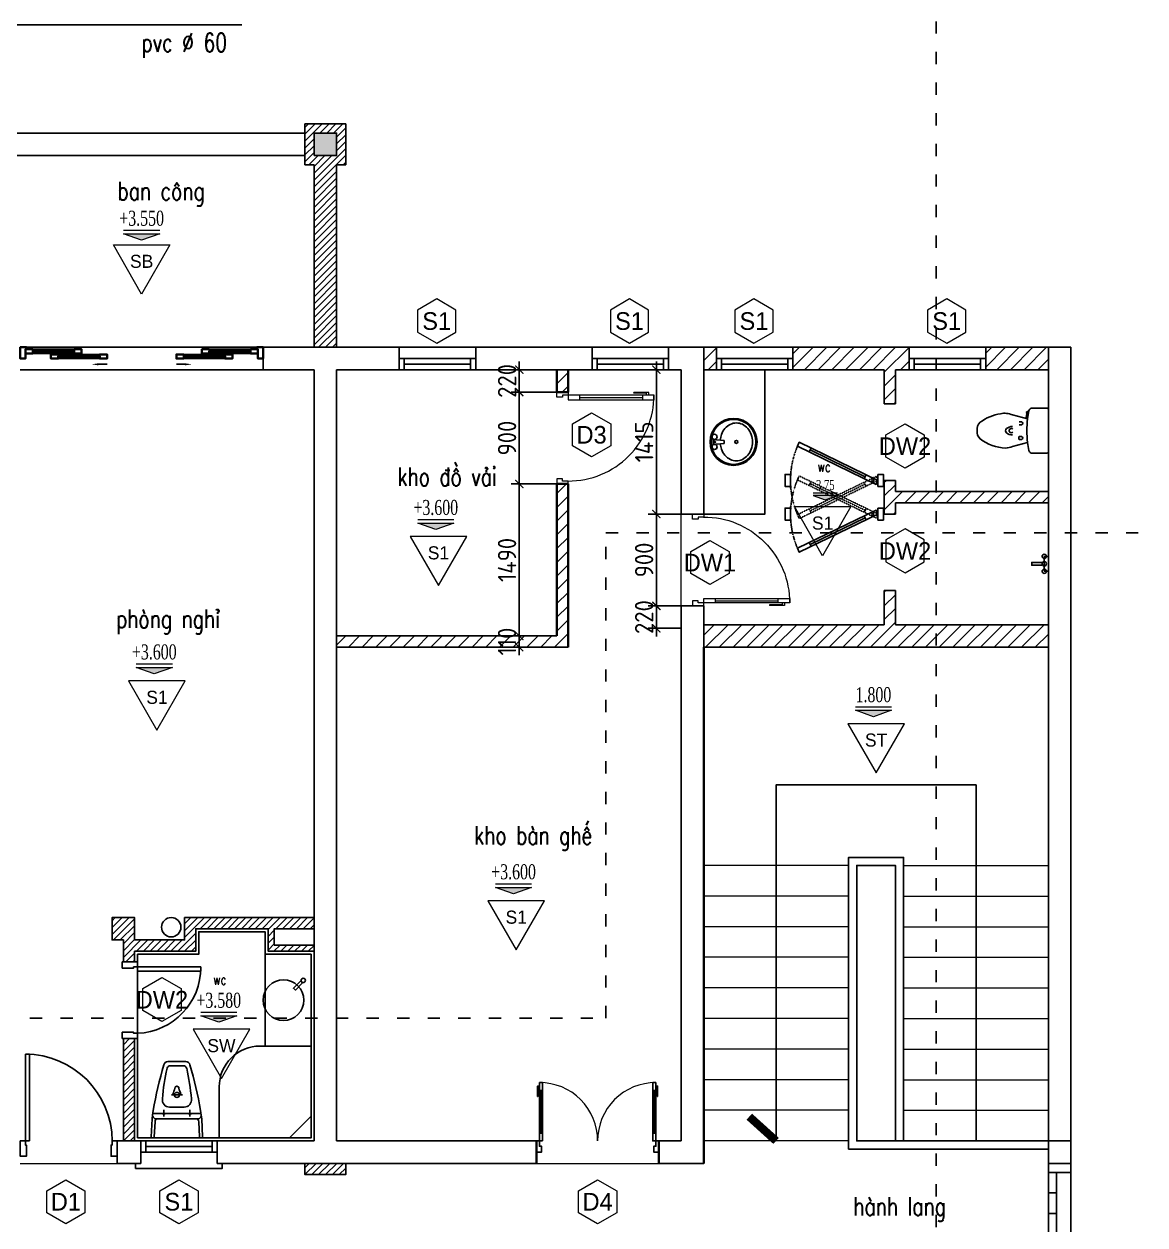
# Model space of a CAD drawing. Header units: inches. Extents: x 7154 to 95401, y -113037 to 84761.
# Drawn here: x 55904 to 66894, y -16677 to -4904 of the extents above; entities that cross this region are included whole.
import ezdxf
from ezdxf.enums import TextEntityAlignment as Align

# ---------------------------------------------------------------- set-up
doc = ezdxf.new("R2010")
doc.units = ezdxf.units.IN
doc.header["$MEASUREMENT"] = 0
doc.linetypes.add('ACAD_ISO03W100', pattern=[30, 12, -18])
doc.linetypes.add('HIDDEN', pattern=[0.375, 0.25, -0.125])
doc.layers.get('DEFPOINTS').update_dxf_attribs({"color": 2})
for name, color, linetype in [('1', 1, 'Continuous'), ('33-Thiet bi', 33, 'Continuous'), ('CUA', 3, 'Continuous'), ('Dim', 144, 'Continuous'), ('HATCH', 8, 'Continuous'), ('MURC', 7, 'Continuous'), ('NOITHAT', 8, 'Continuous'), ('TEXT', 2, 'Continuous'), ('THAY', 9, 'Continuous'), ('tuong', 4, 'Continuous')]:
    doc.layers.add(name, color=color, linetype=linetype)
for name, color, linetype, lineweight in [('252 DIM', 251, 'Continuous', 5), ('HACTH', 252, 'Continuous', 5), ('N-CUA', 254, 'Continuous', 18), ('NETMANH', 43, 'Continuous', 15), ('NETTHAY', 144, 'Continuous', 15), ('NEW', 2, 'Continuous', 35), ('ZONES', 7, 'Continuous', 18)]:
    doc.layers.add(name, color=color, linetype=linetype, lineweight=lineweight)
doc.styles.add('AVANTH', font='VnAvantH.TTF')
doc.styles.add('ISOCP', font='isocp.shx')
doc.styles.add('VNS', font='vntimeh.shx', dxfattribs={"width": 0.7})
doc.styles.add('VNSIMLI', font='vnsimli.shx', dxfattribs={"width": 0.75})
doc.dimstyles.new('1-100', dxfattribs={"dimtxt": 180, "dimasz": 80, "dimexe": 80, "dimexo": 0, "dimgap": 30, "dimtad": 1, "dimdec": 0, "dimzin": 0, "dimdsep": 46, "dimtxsty": 'ISOCP', "dimblk1": 'ARCHTICK', "dimblk2": 'ARCHTICK', "dimsah": 1, "dimcen": 0.09, "dimdle": 80, "dimclrd": 8, "dimclre": 8, "dimclrt": 6, "dimadec": 0, "dimazin": 0, "dimtfac": 1, "dimtdec": 0, "dimtix": 1, "dimtmove": 2, "dimatfit": 3, "dimldrblk": 'ARCHTICK', "dimfxl": 80, "dimtolj": 1, "dimtzin": 0, "dimarcsym": 0})
doc.dimstyles.new('100x2nn', dxfattribs={"dimscale": 2, "dimtxt": 180, "dimasz": 80, "dimexe": 80, "dimexo": 0, "dimgap": 30, "dimtad": 1, "dimdec": 0, "dimzin": 0, "dimdsep": 46, "dimtxsty": 'ISOCP', "dimblk1": 'ARCHTICK', "dimblk2": 'ARCHTICK', "dimsah": 1, "dimcen": 0.09, "dimdle": 80, "dimclrd": 8, "dimclre": 8, "dimclrt": 7, "dimadec": 0, "dimazin": 0, "dimtfac": 1, "dimtdec": 0, "dimtmove": 2, "dimatfit": 3, "dimldrblk": 'ARCHTICK', "dimfxl": 80, "dimtolj": 1, "dimtzin": 0, "dimarcsym": 0})

# ---------------------------------------------------------------- blocks, each defined once
blk = doc.blocks.new('15410stpd02')
for p, q in [((-191, -209), (-189, -197)), ((-131, -217), (-191, -209)), ((-189, -197), (-166, -200)), ((-185, -197), (-184, -194)), ((-171, -199), (-170, -196)), ((-168, -212), (-166, -200)), ((-156, -352), (-119, -204)), ((-129, -203), (-131, -217)), ((-130, -205), (-131, -217)), ((152, -352), (115, -204)), ((55, -290), (85, -290))]:
    blk.add_line(p, q)
blk.add_lwpolyline([(115, -204, 0.023182), (194, -191, 0.332452), (220, -158), (220, -14), (216, -3), (206, 1), (-209, 1, 0.414214), (-224, -14), (-224, -158, 0.332452), (-197, -191, 0.023182), (-119, -204), (-156, -352, 0.164454), (-168, -469, 0.125963), (-84, -669, 0.225274), (-2, -699, 0.221948), (79, -669, 0.155371), (168, -420, 0.098638), (152, -352)], format="xyb", close=True)
for points in [[(-119, -204, 0.049618), (115, -204, -0.049618)], [(-88, -287), (-88, -261, -0.683549), (-59, -261), (-59, -287)], [(-43, -353, 0.174873), (-22, -411, 0.411833), (19, -411, 0.174873), (40, -353, -182.051983)], [(85, -287), (85, -261, 0.683549), (55, -261), (55, -287)]]:
    blk.add_lwpolyline(points, format="xyb")
at = {"extrusion": (0, 0, -1)}
for centre, major_axis, start_param, end_param in [((-177, -197), (11.8, -11.8), 0.331373, 1.527713), ((-2, -363), (-14.9, -14.9), 3.156371, 7.839204)]:
    blk.add_ellipse(centre, major_axis=major_axis, ratio=1, start_param=start_param, end_param=end_param, dxfattribs=at)
blk = doc.blocks.new('cuawc')
at = {"layer": 'CUA', "linetype": 'ByBlock'}
for p, q in [((167, 34), (671, 279)), ((662, 297), (679, 261)), ((158, 52), (175, 16))]:
    blk.add_line(p, q, dxfattribs=at)
at = {"layer": 'CUA', "linetype": 'Continuous'}
blk.add_line((50, 55), (50, -55), dxfattribs=at)
at = {"layer": 'CUA', "linetype": 'HIDDEN', "ltscale": 0.2}
for p, q in [((67, 36), (50, 0)), ((50, 0), (770, -349)), ((787, -313), (67, 36)), ((158, -52), (175, -16)), ((167, -34), (671, -279)), ((662, -297), (679, -261)), ((770, -349), (787, -313))]:
    blk.add_line(p, q, dxfattribs=at)
at = {"layer": 'CUA', "linetype": 'ByBlock'}
blk.add_lwpolyline([(50, 0), (770, 349), (787, 313), (67, -36)], close=True, dxfattribs=at)
at = {"layer": 'CUA', "linetype": 'Continuous'}
blk.add_lwpolyline([(50, 55), (0, 55), (0, -55), (50, -55)], dxfattribs=at)
blk.add_lwpolyline([(850, -70), (850, 55), (900, 55), (900, -55), (850, -55)], close=True, dxfattribs=at)
at = {"layer": 'CUA', "linetype": 'HIDDEN', "ltscale": 0.2, "extrusion": (0, 0, -1)}
blk.add_ellipse((50, 0), major_axis=(139, 788), ratio=1, start_param=0.944511, end_param=1.847198, dxfattribs=at)
at = {"layer": 'tuong', "linetype": 'Continuous'}
for p, q in [((0, 55), (0, -55)), ((900, 55), (900, -55))]:
    blk.add_line(p, q, dxfattribs=at)
blk.add_circle((96, 0), 8.75, dxfattribs=at)
blk = doc.blocks.new('A$C493B10EF')
at = {"layer": 'NOITHAT'}
for p, q in [((42, 155), (71, 105)), ((66, 169), (68, 167)), ((74, 165), (144, 197)), ((94, 121), (96, 119)), ((158, 172), (96, 128)), ((144, 197), (158, 172))]:
    blk.add_line(p, q, dxfattribs=at)
blk.add_lwpolyline([(109, 180, -0.064435), (91, 234, -0.091719), (91, 302, -0.103599), (116, 363, -0.113912), (161, 405, -0.113912), (219, 423, -0.103599), (285, 414, -0.091719), (344, 379, -0.084785), (391, 323, -0.084785), (416, 254, -0.091719), (416, 186, -0.103599), (391, 124, -0.113912), (347, 83, -0.113912), (289, 65, -0.103599), (223, 74, -0.091719), (164, 108, -0.064435), (126, 150, -0.084785)], format="xyb", dxfattribs=at)
for centre, radius in [((230, 230), 230), ((230, 230), 220), ((254, 244), 15), ((44, 180), 25), ((69, 137), 8), ((94, 94), 25)]:
    blk.add_circle(centre, radius, dxfattribs=at)
for centre, start, end in [((72, 169), 210, 294.6091), ((98, 124), 125.3909, 210)]:
    blk.add_arc(centre, 5, start, end, dxfattribs=at)
blk = doc.blocks.new('D-W')
blk.add_lwpolyline([(0, 0), (-260, -150), (-260, -450), (0, -600), (260, -450), (260, -150)], close=True)
at = {"layer": 'ZONES', "style": 'AVANTH'}
blk.add_attdef('DS', text='', height=240, dxfattribs=at).set_placement((0, -300), align=Align.MIDDLE)
blk = doc.blocks.new('CAODO')
blk.add_hatch(color=256).paths.add_polyline_path([(0, 0), (-225, 80), (225, 80)])
blk.add_line((-225, 124), (225, 124))
blk.add_lwpolyline([(0, 0), (-225, 80), (225, 80), (0, 0)])
at = {"layer": 'ZONES', "style": 'VNS', "width": 0.7}
blk.add_attdef('CAODO', text='', height=187, dxfattribs=at).set_placement((0, 274), align=Align.MIDDLE)
blk = doc.blocks.new('MAT')
blk.add_lwpolyline([(-11, 95), (508, 995), (-531, 995)], close=True)
at = {"layer": 'ZONES', "style": 'AVANTH'}
blk.add_attdef('DS', text='', height=240, dxfattribs=at).set_placement((-11, 695), align=Align.MIDDLE)
blk = doc.blocks.new('c900')
blk.add_line((51, 224), (51, 839))
for points in [[(29, 839), (74, 839), (74, 953), (29, 953), (29, 839)], [(29, 903), (4, 903), (4, 755)], [(29, 878), (9, 878), (9, 755), (4, 755)], [(29, 854), (29, 209)], [(74, 224), (74, 869)], [(74, 224), (29, 224), (29, 110), (74, 110), (74, 224)]]:
    blk.add_lwpolyline(points)
for points in [[(0, 0), (0, 110), (29, 110), (29, 57), (50, 57), (50, 0)], [(900, 0), (900, 110), (871, 110), (871, 57), (850, 57), (850, 0)]]:
    blk.add_lwpolyline(points, close=True)
at = {"layer": 'NETMANH'}
blk.add_arc((33, 114), 838, 359.6929, 90.3071, dxfattribs=at)
blk = doc.blocks.new('XIBET')
at = {"layer": '33-Thiet bi'}
for p, q in [((-66, 706), (0, 706)), ((66, 706), (0, 706)), ((3, 506), (-3, 506)), ((3, 506), (-3, 506)), ((52, 421), (-55, 421)), ((236, 238), (-236, 238)), ((-128, 274), (-128, 211)), ((-72, 302), (0, 302)), ((72, 302), (0, 302)), ((128, 274), (128, 211)), ((-222, 11), (-214, 158)), ((-208, 187), (0, 187)), ((208, 187), (0, 187)), ((222, 11), (214, 158)), ((212, 0), (-212, 0))]:
    blk.add_line(p, q, dxfattribs=at)
blk.add_lwpolyline([(-222, 11, 0.43012), (-212, 0), (-242, 0, -0.43012), (-252, 11), (-243, 187), (-238, 222), (-232, 268, -0.027792), (-128, 717, -0.333759), (-89, 747), (0, 747), (89, 747, -0.333759), (128, 717, -0.027792), (232, 268), (238, 222), (243, 187), (252, 11, -0.43012), (242, 0), (212, 0, 0.43012), (222, 11)], format="xyb", dxfattribs=at)
for centre, radius in [((0, 421), 25.3), ((-128, 236), 7.59), ((128, 236), 7.59)]:
    blk.add_circle(centre, radius, dxfattribs=at)
for centre, radius, start, end in [((1855, 230), 2003, 166.9438, 175.6188), ((-66, 676), 30.4, 90, 166.9438), ((66, 676), 30.4, 13.0562, 90), ((-1855, 230), 2003, 4.3812, 13.0562), ((-504, 615), 501, 337.9004, 345.3221), ((0, 486), 20.2, 8.1656, 171.8344), ((504, 615), 501, 194.6779, 202.0996), ((-72, 372), 70.8, 171.1193, 270), ((-34, 419), 10.1, 27.2049, 128.6822), ((34, 419), 10.1, 51.3178, 152.7951), ((72, 372), 70.8, 270, 8.8807), ((-208, 218), 30.4, 172.3704, 270), ((-184, 157), 30.4, 90, 176.9059), ((184, 157), 30.4, 3.0941, 90), ((208, 218), 30.4, 270, 7.6296)]:
    blk.add_arc(centre, radius, start, end, dxfattribs=at)
blk = doc.blocks.new('A$C2BDB501E')
at = {"layer": 'NOITHAT'}
for points in [[(450, 900), (0, 900), (0, 0), (450, 0)], [(101, 262), (172, 333), (153, 352), (82, 281)]]:
    blk.add_lwpolyline(points, close=True, dxfattribs=at)
for centre, radius in [((270, 450), 200), ((76, 256), 21.5)]:
    blk.add_circle(centre, radius, dxfattribs=at)
blk = doc.blocks.new('_ArchTick')
at = {"color": 0, "linetype": 'ByBlock', "const_width": 0.15}
blk.add_lwpolyline([(-0.5, -0.5), (0.5, 0.5)], dxfattribs=at)
blk = doc.blocks.new('*D111')
at = {"layer": 'DEFPOINTS', "color": 0}
for p in [(60760, -10903), (61010, -10903), (61010, -11013)]:
    blk.add_point(p, dxfattribs=at)
at = {"layer": 'Dim', "color": 8, "lineweight": -2}
for p, q in [((60760, -10903), (60760, -10823)), ((61010, -10903), (60680, -10903)), ((60760, -11013), (60760, -10903)), ((61010, -11013), (60680, -11013)), ((60760, -11013), (60760, -11093))]:
    blk.add_line(p, q, dxfattribs=at)
at = {"layer": 'Dim', "color": 8, "lineweight": -2, "xscale": 80, "yscale": 80, "zscale": 80}
for p, rotation in [((60760, -10903), 270), ((60760, -11013), 90)]:
    blk.add_blockref('_ArchTick', p, dxfattribs=dict(at, rotation=rotation))
at = {"layer": 'Dim', "color": 6, "insert": (60640, -10958), "char_height": 180, "attachment_point": 5, "rotation": 90, "style": 'ISOCP'}
blk.add_mtext('\\A1;110', dxfattribs=at)
blk = doc.blocks.new('*D112')
at = {"layer": 'DEFPOINTS', "color": 0}
for p in [(60760, -9413), (61128, -9413), (61010, -10903)]:
    blk.add_point(p, dxfattribs=at)
at = {"layer": 'Dim', "color": 8, "lineweight": -2}
for p, q in [((61128, -9413), (60680, -9413)), ((60760, -10983), (60760, -9333)), ((61010, -10903), (60680, -10903))]:
    blk.add_line(p, q, dxfattribs=at)
at = {"layer": 'Dim', "color": 8, "lineweight": -2, "xscale": 80, "yscale": 80, "zscale": 80}
for p, rotation in [((60760, -9413), 90), ((60760, -10903), 270)]:
    blk.add_blockref('_ArchTick', p, dxfattribs=dict(at, rotation=rotation))
at = {"layer": 'Dim', "color": 6, "insert": (60640, -10158), "char_height": 180, "attachment_point": 5, "rotation": 90, "style": 'ISOCP'}
blk.add_mtext('\\A1;1490', dxfattribs=at)
blk = doc.blocks.new('*D113')
at = {"layer": 'DEFPOINTS', "color": 0}
for p in [(60760, -8513), (61128, -8513), (61128, -9413)]:
    blk.add_point(p, dxfattribs=at)
at = {"layer": 'Dim', "color": 8, "lineweight": -2}
for p, q in [((60760, -9493), (60760, -8433)), ((61128, -8513), (60680, -8513)), ((61128, -9413), (60680, -9413))]:
    blk.add_line(p, q, dxfattribs=at)
at = {"layer": 'Dim', "color": 8, "lineweight": -2, "xscale": 80, "yscale": 80, "zscale": 80}
for p, rotation in [((60760, -8513), 90), ((60760, -9413), 270)]:
    blk.add_blockref('_ArchTick', p, dxfattribs=dict(at, rotation=rotation))
at = {"layer": 'Dim', "color": 6, "insert": (60640, -8963), "char_height": 180, "attachment_point": 5, "rotation": 90, "style": 'ISOCP'}
blk.add_mtext('\\A1;900', dxfattribs=at)
blk = doc.blocks.new('*D114')
at = {"layer": 'DEFPOINTS', "color": 0}
for p in [(60760, -8293), (61128, -8293), (61128, -8513)]:
    blk.add_point(p, dxfattribs=at)
at = {"layer": 'Dim', "color": 8, "lineweight": -2}
for p, q in [((60760, -8293), (60760, -8213)), ((61128, -8293), (60680, -8293)), ((60760, -8513), (60760, -8293)), ((61128, -8513), (60680, -8513)), ((60760, -8513), (60760, -8593))]:
    blk.add_line(p, q, dxfattribs=at)
at = {"layer": 'Dim', "color": 8, "lineweight": -2, "xscale": 80, "yscale": 80, "zscale": 80}
for p, rotation in [((60760, -8293), 270), ((60760, -8513), 90)]:
    blk.add_blockref('_ArchTick', p, dxfattribs=dict(at, rotation=rotation))
at = {"layer": 'Dim', "color": 6, "insert": (60640, -8403), "char_height": 180, "attachment_point": 5, "rotation": 90, "style": 'ISOCP'}
blk.add_mtext('\\A1;220', dxfattribs=at)
blk = doc.blocks.new('*D115')
at = {"layer": 'DEFPOINTS', "color": 0}
for p in [(62348, -10608), (62104, -10828), (62348, -10828)]:
    blk.add_point(p, dxfattribs=at)
at = {"layer": 'Dim', "color": 8, "lineweight": -2}
for p, q in [((62104, -10608), (62104, -10528)), ((62348, -10608), (62024, -10608)), ((62104, -10608), (62104, -10828)), ((62348, -10828), (62024, -10828)), ((62104, -10828), (62104, -10908))]:
    blk.add_line(p, q, dxfattribs=at)
at = {"layer": 'Dim', "color": 8, "lineweight": -2, "xscale": 80, "yscale": 80, "zscale": 80}
for p, rotation in [((62104, -10608), 270), ((62104, -10828), 90)]:
    blk.add_blockref('_ArchTick', p, dxfattribs=dict(at, rotation=rotation))
at = {"layer": 'Dim', "color": 6, "insert": (61984, -10718), "char_height": 180, "attachment_point": 5, "rotation": 90, "style": 'ISOCP'}
blk.add_mtext('\\A1;220', dxfattribs=at)
blk = doc.blocks.new('*D116')
at = {"layer": 'DEFPOINTS', "color": 0}
for p in [(62104, -9708), (62348, -9708), (62348, -10608)]:
    blk.add_point(p, dxfattribs=at)
at = {"layer": 'Dim', "color": 8, "lineweight": -2}
for p, q in [((62104, -10688), (62104, -9628)), ((62348, -9708), (62024, -9708)), ((62348, -10608), (62024, -10608))]:
    blk.add_line(p, q, dxfattribs=at)
at = {"layer": 'Dim', "color": 8, "lineweight": -2, "xscale": 80, "yscale": 80, "zscale": 80}
for p, rotation in [((62104, -9708), 90), ((62104, -10608), 270)]:
    blk.add_blockref('_ArchTick', p, dxfattribs=dict(at, rotation=rotation))
at = {"layer": 'Dim', "color": 6, "insert": (61984, -10158), "char_height": 180, "attachment_point": 5, "rotation": 90, "style": 'ISOCP'}
blk.add_mtext('\\A1;900', dxfattribs=at)
blk = doc.blocks.new('*D117')
at = {"layer": 'DEFPOINTS', "color": 0}
for p in [(62104, -8293), (62348, -8293), (62348, -9708)]:
    blk.add_point(p, dxfattribs=at)
at = {"layer": 'Dim', "color": 8, "lineweight": -2}
for p, q in [((62104, -9788), (62104, -8213)), ((62348, -8293), (62024, -8293)), ((62348, -9708), (62024, -9708))]:
    blk.add_line(p, q, dxfattribs=at)
at = {"layer": 'Dim', "color": 8, "lineweight": -2, "xscale": 80, "yscale": 80, "zscale": 80}
for p, rotation in [((62104, -8293), 90), ((62104, -9708), 270)]:
    blk.add_blockref('_ArchTick', p, dxfattribs=dict(at, rotation=rotation))
at = {"layer": 'Dim', "color": 6, "insert": (61984, -9001), "char_height": 180, "attachment_point": 5, "rotation": 90, "style": 'ISOCP'}
blk.add_mtext('\\A1;1415', dxfattribs=at)

msp = doc.modelspace()

# ---------------------------------------------------------------- hatches: boundary and pattern name
at = {"layer": 'HACTH'}
h = msp.add_hatch(dxfattribs=at)
h.set_pattern_fill('ANSI31', color=256, scale=15, style=0)
h.set_pattern_definition([(45, (58658.09, -8073.284), (-33.676, 33.676), [])])
h.paths.add_polyline_path([(58968.1, -6283.3), (59058.1, -6283.3), (59058.1, -5883.3), (58658.1, -5883.3), (58658.1, -6283.3), (58748.1, -6283.3), (58748.1, -8073.3), (58968.1, -8073.3)])
h.paths.add_polyline_path([(58748.1, -6193.3), (58748.1, -5973.3), (58968.1, -5973.3), (58968.1, -6193.3)], flags=16)
h = msp.add_hatch(dxfattribs=at)
h.set_pattern_fill('ANSI31', color=256, scale=15, style=0)
h.set_pattern_definition([(45, (56768.09, -14098.284), (-33.676, 33.676), [])])
h.paths.add_polyline_path([(58748.1, -13663.3), (57478.1, -13663.3), (57478.1, -13883.3), (56988.1, -13883.3), (56988.1, -13663.3), (56768.1, -13663.3), (56768.1, -13883.3), (56878.1, -13883.3), (56878.1, -14098.3), (56988.1, -14098.3), (56988.1, -13993.3), (57588.1, -13993.3), (57588.1, -13773.3), (58298.1, -13773.3), (58298.1, -13993.3), (58748.1, -13993.3), (58748.1, -13933.3), (58358.1, -13933.3), (58358.1, -13773.3), (58748.1, -13773.3)])
h = msp.add_hatch(dxfattribs=at)
h.set_pattern_fill('ANSI31', color=256, scale=15, style=0)
h.set_pattern_definition([(45, (56878.09, -15853.284), (-33.676, 33.676), [])])
h.paths.add_polyline_path([(56988.1, -14848.3), (56878.1, -14848.3), (56878.1, -15853.3), (56988.1, -15853.3)])
h = msp.add_hatch(dxfattribs=at)
h.set_pattern_fill('ANSI31', color=256, scale=15, style=0)
h.set_pattern_definition([(45, (58658.09, -16183.284), (-33.676, 33.676), [])])
h.paths.add_polyline_path([(59058.1, -16073.3), (58658.1, -16073.3), (58658.1, -16183.3), (59058.1, -16183.3)])
at = {"layer": 'HATCH'}
msp.add_hatch(color=256, dxfattribs=at).paths.add_polyline_path([(58968.1, -5973.3), (58748.1, -5973.3), (58748.1, -6193.3), (58968.1, -6193.3)])
h = msp.add_hatch(dxfattribs=at)
h.set_pattern_fill('ANSI31', color=256, scale=30, style=0)
h.set_pattern_definition([(45, (58968.09, -11129.35), (-67.3519, 67.3519), [])])
h.paths.add_polyline_path([(61238.1, -9413.3), (61128.1, -9413.3), (61128.1, -10903.3), (58968.1, -10903.3), (58968.1, -11013.3), (61238.1, -11013.3)])
h.paths.add_polyline_path([(61238.1, -8293.3), (61128.1, -8293.3), (61128.1, -8513.3), (61238.1, -8513.3)])
h.paths.add_polyline_path([(62693.1, -8183.3), (62568.1, -8183.3), (62568.1, -8293.3), (62693.1, -8293.3)])
h.paths.add_polyline_path([(62693.1, -8073.3), (62568.1, -8073.3), (62568.1, -8183.3), (62693.1, -8183.3)])
h.paths.add_polyline_path([(65948.1, -10793.3), (64448.1, -10793.3), (64448.1, -10458.3), (64338.1, -10458.3), (64338.1, -10793.3), (62568.1, -10793.3), (62568.1, -11013.3), (65948.1, -11013.3)])
h.paths.add_polyline_path([(65948.1, -9488.3), (64448.1, -9488.3), (64448.1, -9378.3), (64338.1, -9378.3), (64338.1, -9708.3), (64448.1, -9708.3), (64448.1, -9598.3), (65948.1, -9598.3)])
h.paths.add_polyline_path([(64448.1, -8293.3), (64582.6, -8293.3), (64582.6, -8183.3), (63443.1, -8183.3), (63443.1, -8293.3), (64338.1, -8293.3), (64338.1, -8628.3), (64448.1, -8628.3)])
h.paths.add_polyline_path([(64582.6, -8073.3), (63443.1, -8073.3), (63443.1, -8183.3), (64582.6, -8183.3)])
h.paths.add_polyline_path([(65948.1, -8073.3), (65332.6, -8073.3), (65332.6, -8183.3), (65948.1, -8183.3)])
h.paths.add_polyline_path([(65948.1, -8183.3), (65332.6, -8183.3), (65332.6, -8293.3), (65948.1, -8293.3)])
h.paths.add_polyline_path([(60505, -11129.4), (60505, -10787.2), (60775, -10787.2), (60775, -11129.4)], flags=9)

# ---------------------------------------------------------------- linework, layer by layer
for p, q in [((60987.7, -15281.9), (60956.7, -15281.9)), ((60987.7, -15853.3), (60987.7, -15281.9)), ((62068.5, -15281.9), (62099.5, -15281.9)), ((60972.2, -15775.8), (60972.2, -15359.3)), ((62084, -15775.8), (62084, -15359.3))]:
    msp.add_line(p, q)
for points in [[(60956.7, -15281.9), (60956.7, -15906.1), (60978.1, -15906.1), (60978.1, -15963.3), (60928.1, -15963.3), (60928.1, -15853.3), (60987.7, -15853.3)], [(62068.5, -15281.9), (62068.5, -15853.3), (62128.1, -15853.3)], [(62099.5, -15281.9), (62099.5, -15906.1), (62078.1, -15906.1), (62078.1, -15963.3), (62128.1, -15963.3), (62128.1, -15853.3)], [(60956.7, -15315.7), (60939.9, -15315.7), (60939.9, -15416.2)], [(60956.7, -15332.4), (60943.3, -15332.4), (60943.3, -15416.2), (60939.9, -15416.2)], [(60956.7, -15359.3), (60987.7, -15359.3)], [(62099.5, -15359.3), (62068.5, -15359.3)], [(62099.5, -15315.7), (62116.3, -15315.7), (62116.3, -15416.2)], [(62099.5, -15332.4), (62112.9, -15332.4), (62112.9, -15416.2), (62116.3, -15416.2)], [(60987.7, -15775.8), (60956.7, -15775.8)], [(62068.5, -15775.8), (62099.5, -15775.8)]]:
    msp.add_lwpolyline(points)
at = {"layer": '1', "linetype": 'ACAD_ISO03W100', "ltscale": 10}
msp.add_line((64847.3, -22998.2), (64847.3, -3204.6), dxfattribs=at)
msp.add_lwpolyline([(32862.1, -14650.5), (61609, -14650.5), (61609, -9890.9), (69582.8, -9890.9)], dxfattribs=at)
at = {"layer": 'HACTH', "linetype": 'Continuous'}
msp.add_line((62348.1, -10608.3), (62348.1, -9708.3), dxfattribs=at)
at = {"layer": 'HACTH'}
for p, q in [((55868.1, -16073.3), (56818.1, -16073.3)), ((60928.1, -16073.3), (62128.1, -16073.3))]:
    msp.add_line(p, q, dxfattribs=at)
at = {"layer": 'HATCH', "linetype": 'Continuous'}
for p, q in [((55928.1, -8073.3), (58188.1, -8073.3)), ((55868.1, -8293.3), (58248.1, -8293.3))]:
    msp.add_line(p, q, dxfattribs=at)
at = {"layer": 'MURC'}
for p, q in [((56632.8, -8240.3), (56718.1, -8240.3)), ((57483.4, -8240.3), (57398.1, -8240.3))]:
    msp.add_line(p, q, dxfattribs=at)
for points in [[(56396.1, -8110.3), (55990.1, -8110.3), (55990.1, -8116.3), (56396.1, -8116.3)], [(57720.1, -8110.3), (58126.1, -8110.3), (58126.1, -8116.3), (57720.1, -8116.3)], [(56646.1, -8160.3), (56240.1, -8160.3), (56240.1, -8166.3), (56646.1, -8166.3)], [(57470.1, -8160.3), (57876.1, -8160.3), (57876.1, -8166.3), (57470.1, -8166.3)]]:
    msp.add_lwpolyline(points, close=True, dxfattribs=at)
at = {"layer": 'NETMANH'}
for centre, start, end in [((60959.7, -15850.2), 359.69292, 90.30708), ((62096.5, -15850.2), 89.69292, 180.30708)]:
    msp.add_arc(centre, 568.4, start, end, dxfattribs=at)
at = {"layer": 'NETTHAY', "ltscale": 400}
for p, q in [((63988.1, -13153.3), (62568.1, -13153.3)), ((64528.1, -13153.3), (65948.1, -13153.3)), ((63988.1, -13453.3), (62568.1, -13453.3)), ((64528.1, -13453.3), (65948.1, -13453.3)), ((63988.1, -13753.3), (62568.1, -13753.3)), ((64528.1, -13753.3), (65948.1, -13753.3)), ((63988.1, -14053.3), (62568.1, -14053.3)), ((64528.1, -14053.3), (65948.1, -14053.3)), ((63988.1, -14353.3), (62568.1, -14353.3)), ((64528.1, -14353.3), (65948.1, -14353.3)), ((63988.1, -14653.3), (62568.1, -14653.3)), ((64528.1, -14653.3), (65948.1, -14653.3)), ((63988.1, -14953.3), (62568.1, -14953.3)), ((64528.1, -14953.3), (65948.1, -14953.3)), ((63988.1, -15253.3), (62568.1, -15253.3)), ((64528.1, -15253.3), (65948.1, -15253.3)), ((63988.1, -15553.3), (62568.1, -15553.3)), ((64528.1, -15553.3), (65948.1, -15553.3)), ((63988.1, -15853.3), (62568.1, -15853.3))]:
    msp.add_line(p, q, dxfattribs=at)
at = {"layer": 'NEW'}
for p, q in [((61128.1, -8293.3), (61128.1, -8513.3)), ((61238.1, -8293.3), (61238.1, -8513.3)), ((61238.1, -8513.3), (61128.1, -8513.3)), ((61128.1, -9413.3), (61128.1, -10903.3)), ((61238.1, -9413.3), (61128.1, -9413.3)), ((61238.1, -9413.3), (61238.1, -11013.3)), ((62568.1, -11013.3), (62568.1, -16073.3)), ((60928.1, -16073.3), (60928.1, -15853.3)), ((62128.1, -16073.3), (62128.1, -15853.3))]:
    msp.add_line(p, q, dxfattribs=at)
for points in [[(55918.1, -8093.3), (55918.1, -8093.3), (55918.1, -8183.3), (55868.1, -8183.3), (55868.1, -8073.3), (55928.1, -8073.3), (55928.1, -8093.3)], [(55918.1, -8093.3), (55982.1, -8093.3), (55982.1, -8095.3), (55984.1, -8095.3), (55984.1, -8093.3), (55990.1, -8093.3), (55990.1, -8095.3), (55996.1, -8101.3), (55998.1, -8101.3), (55998.1, -8110.3), (55990.1, -8110.3), (55990.1, -8133.3), (55984.1, -8133.3), (55984.1, -8131.3), (55982.1, -8131.3), (55982.1, -8133.3), (55918.1, -8133.3)], [(58198.1, -8093.3), (58134.1, -8093.3), (58134.1, -8095.3), (58132.1, -8095.3), (58132.1, -8093.3), (58126.1, -8093.3), (58126.1, -8095.3), (58120.1, -8101.3), (58118.1, -8101.3), (58118.1, -8110.3), (58126.1, -8110.3), (58126.1, -8133.3), (58132.1, -8133.3), (58132.1, -8131.3), (58134.1, -8131.3), (58134.1, -8133.3), (58198.1, -8133.3)], [(58198.1, -8093.3), (58198.1, -8093.3), (58198.1, -8183.3), (58248.1, -8183.3), (58248.1, -8073.3), (58188.1, -8073.3), (58188.1, -8093.3)]]:
    msp.add_lwpolyline(points, dxfattribs=at)
for points in [[(56404.1, -8133.3), (56468.1, -8133.3), (56468.1, -8093.3), (56404.1, -8093.3), (56404.1, -8093.3), (56404.1, -8095.3), (56402.1, -8095.3), (56402.1, -8093.3), (56396.1, -8093.3), (56396.1, -8095.3), (56390.1, -8101.3), (56388.1, -8101.3), (56388.1, -8110.3), (56396.1, -8110.3), (56396.1, -8133.3), (56402.1, -8133.3), (56402.1, -8131.3), (56404.1, -8131.3)], [(57712.1, -8133.3), (57648.1, -8133.3), (57648.1, -8093.3), (57712.1, -8093.3), (57712.1, -8093.3), (57712.1, -8095.3), (57714.1, -8095.3), (57714.1, -8093.3), (57720.1, -8093.3), (57720.1, -8095.3), (57726.1, -8101.3), (57728.1, -8101.3), (57728.1, -8110.3), (57720.1, -8110.3), (57720.1, -8133.3), (57714.1, -8133.3), (57714.1, -8131.3), (57712.1, -8131.3)], [(56232.1, -8183.3), (56168.1, -8183.3), (56168.1, -8143.3), (56232.1, -8143.3), (56232.1, -8143.3), (56232.1, -8145.3), (56234.1, -8145.3), (56234.1, -8143.3), (56240.1, -8143.3), (56240.1, -8145.3), (56246.1, -8151.3), (56248.1, -8151.3), (56248.1, -8160.3), (56240.1, -8160.3), (56240.1, -8183.3), (56234.1, -8183.3), (56234.1, -8181.3), (56232.1, -8181.3)], [(56654.1, -8183.3), (56718.1, -8183.3), (56718.1, -8143.3), (56654.1, -8143.3), (56654.1, -8143.3), (56654.1, -8145.3), (56652.1, -8145.3), (56652.1, -8143.3), (56646.1, -8143.3), (56646.1, -8145.3), (56640.1, -8151.3), (56638.1, -8151.3), (56638.1, -8160.3), (56646.1, -8160.3), (56646.1, -8183.3), (56652.1, -8183.3), (56652.1, -8181.3), (56654.1, -8181.3)], [(57462.1, -8183.3), (57398.1, -8183.3), (57398.1, -8143.3), (57462.1, -8143.3), (57462.1, -8143.3), (57462.1, -8145.3), (57464.1, -8145.3), (57464.1, -8143.3), (57470.1, -8143.3), (57470.1, -8145.3), (57476.1, -8151.3), (57478.1, -8151.3), (57478.1, -8160.3), (57470.1, -8160.3), (57470.1, -8183.3), (57464.1, -8183.3), (57464.1, -8181.3), (57462.1, -8181.3)], [(57884.1, -8183.3), (57948.1, -8183.3), (57948.1, -8143.3), (57884.1, -8143.3), (57884.1, -8143.3), (57884.1, -8145.3), (57882.1, -8145.3), (57882.1, -8143.3), (57876.1, -8143.3), (57876.1, -8145.3), (57870.1, -8151.3), (57868.1, -8151.3), (57868.1, -8160.3), (57876.1, -8160.3), (57876.1, -8183.3), (57882.1, -8183.3), (57882.1, -8181.3), (57884.1, -8181.3)]]:
    msp.add_lwpolyline(points, close=True, dxfattribs=at)
at = {"layer": 'NOITHAT'}
for p, q in [((65907, -10122.8), (65948.1, -10122.8)), ((65907, -10122.8), (65907, -10268.7)), ((65907, -10268.7), (65948.1, -10268.7))]:
    msp.add_line(p, q, dxfattribs=at)
for points in [[(62568.1, -9708.3), (63168.1, -9708.3), (63168.1, -8293.3), (62568.1, -8293.3)], [(65885.5, -10182.6), (65784.5, -10182.6), (65784.5, -10209.4), (65885.5, -10209.4)], [(57018.1, -15823.3), (58718.1, -15823.3), (58718.1, -14023.3), (58268.1, -14023.3), (58268.1, -13803.3), (57618.1, -13803.3), (57618.1, -14023.3), (57018.1, -14023.3)], [(56818.1, -15853.3), (56818.1, -16003.3), (56758.1, -16003.3), (56758.1, -15893.3), (56768.1, -15893.3), (56768.1, -15853.3)]]:
    msp.add_lwpolyline(points, close=True, dxfattribs=at)
at = {"layer": 'NOITHAT', "linetype": 'Continuous', "ltscale": 3}
for points in [[(64528.1, -15853.3), (64528.1, -13073.3), (63988.1, -13073.3), (63988.1, -15933.3), (65948.1, -15933.3), (65948.1, -15933.3)], [(65948.1, -15853.3), (64068.1, -15853.3), (64068.1, -13153.3), (64448.1, -13153.3), (64448.1, -15853.3)]]:
    msp.add_lwpolyline(points, dxfattribs=at)
at = {"layer": 'NOITHAT'}
for points in [[(57018.1, -14098.3), (56868.1, -14098.3), (56868.1, -14158.3), (56978.1, -14158.3), (56978.1, -14148.3), (57638.1, -14148.3)], [(57018.1, -14188.3), (57638.1, -14188.3), (57638.1, -14148.3)], [(57018.1, -14848.3), (56868.1, -14848.3), (56868.1, -14788.3), (56978.1, -14788.3), (56978.1, -14798.3), (57018.1, -14798.3)], [(55958.1, -15853.3), (55868.1, -15853.3), (55868.1, -16003.3), (55928.1, -16003.3), (55928.1, -15893.3), (55918.1, -15893.3), (55918.1, -15003.3)], [(55958.1, -15853.3), (55958.1, -15003.3), (55918.1, -15003.3)], [(58718.1, -15611.2), (58506, -15823.3)]]:
    msp.add_lwpolyline(points, dxfattribs=at)
msp.add_lwpolyline([(57818.1, -15823.3), (57818.1, -15323.3, -0.4142136), (58218.1, -14923.3), (58718.1, -14923.3)], format="xyb", dxfattribs=at)
for centre, radius in [((65907, -10122.8), 21.5), ((65907, -10195.8), 21.5), ((65907, -10268.7), 21.5), ((57347.6, -13758.3), 94.8)]:
    msp.add_circle(centre, radius, dxfattribs=at)
for centre, radius, start, end in [((56991.9, -14152.6), 646.2, 272.32463, 0.38175), ((55918.1, -15853.3), 850, 0, 90)]:
    msp.add_arc(centre, radius, start, end, dxfattribs=at)
at = {"layer": 'THAY', "ltscale": 400}
for p, q in [((58658.1, -5973.3), (55458.1, -5973.3)), ((58658.1, -6193.3), (55458.1, -6193.3)), ((64068.1, -13153.3), (64068.1, -15853.3)), ((66168.1, -16163.3), (66168.1, -17763.3)), ((65948.1, -16363.3), (66028.1, -16363.3)), ((65948.1, -16563.3), (66028.1, -16563.3))]:
    msp.add_line(p, q, dxfattribs=at)
at = {"layer": 'THAY'}
for p, q in [((60332.6, -8183.3), (59582.6, -8183.3)), ((60282.6, -8238.3), (59632.6, -8238.3)), ((60282.6, -8183.3), (60282.6, -8293.3)), ((62223.1, -8183.3), (61473.1, -8183.3)), ((62173.1, -8238.3), (61523.1, -8238.3)), ((62173.1, -8183.3), (62173.1, -8293.3)), ((63443.1, -8183.3), (62693.1, -8183.3)), ((63393.1, -8238.3), (62743.1, -8238.3)), ((63393.1, -8183.3), (63393.1, -8293.3)), ((65332.6, -8183.3), (64582.6, -8183.3)), ((65282.6, -8238.3), (64632.6, -8238.3)), ((65282.6, -8183.3), (65282.6, -8293.3)), ((60332.6, -8293.3), (59582.6, -8293.3)), ((62223.1, -8293.3), (61473.1, -8293.3)), ((63443.1, -8293.3), (62693.1, -8293.3)), ((65332.6, -8293.3), (64582.6, -8293.3)), ((57798.1, -15853.3), (57048.1, -15853.3)), ((57748.1, -15853.3), (57748.1, -15963.3)), ((57798.1, -15963.3), (57048.1, -15963.3)), ((57748.1, -15908.3), (57098.1, -15908.3))]:
    msp.add_line(p, q, dxfattribs=at)
for points in [[(55990.1, -8093.3), (56396.1, -8093.3)], [(58126.1, -8093.3), (57720.1, -8093.3)], [(55990.1, -8133.3), (56396.1, -8133.3)], [(56240.1, -8143.3), (56646.1, -8143.3)], [(56240.1, -8183.3), (56646.1, -8183.3)], [(57876.1, -8143.3), (57470.1, -8143.3)], [(57876.1, -8183.3), (57470.1, -8183.3)], [(58126.1, -8133.3), (57720.1, -8133.3)], [(57848.1, -16073.3), (57848.1, -16123.3), (56998.1, -16123.3), (56998.1, -16073.3)]]:
    msp.add_lwpolyline(points, dxfattribs=at)
at = {"layer": 'THAY', "color": 8}
for points in [[(55990.1, -8095.3), (56396.1, -8095.3)], [(55998.1, -8101.3), (56388.1, -8101.3)], [(58126.1, -8095.3), (57720.1, -8095.3)], [(58118.1, -8101.3), (57728.1, -8101.3)], [(55990.1, -8131.3), (56396.1, -8131.3)], [(55998.1, -8125.3), (56388.1, -8125.3)], [(56240.1, -8145.3), (56646.1, -8145.3)], [(56240.1, -8181.3), (56646.1, -8181.3)], [(56248.1, -8151.3), (56638.1, -8151.3)], [(56248.1, -8175.3), (56638.1, -8175.3)], [(57876.1, -8145.3), (57470.1, -8145.3)], [(57876.1, -8181.3), (57470.1, -8181.3)], [(57868.1, -8151.3), (57478.1, -8151.3)], [(57868.1, -8175.3), (57478.1, -8175.3)], [(58126.1, -8131.3), (57720.1, -8131.3)], [(58118.1, -8125.3), (57728.1, -8125.3)]]:
    msp.add_lwpolyline(points, dxfattribs=at)
at = {"layer": 'THAY', "color": 7}
for points in [[(55990.1, -8131.3), (55990.1, -8116.3), (55990.1, -8116.3), (55998.1, -8116.3), (55998.1, -8125.3), (55996.1, -8125.3)], [(56396.1, -8131.3), (56396.1, -8116.3), (56396.1, -8116.3), (56388.1, -8116.3), (56388.1, -8125.3), (56390.1, -8125.3)], [(57720.1, -8131.3), (57720.1, -8116.3), (57720.1, -8116.3), (57728.1, -8116.3), (57728.1, -8125.3), (57726.1, -8125.3)], [(58126.1, -8131.3), (58126.1, -8116.3), (58126.1, -8116.3), (58118.1, -8116.3), (58118.1, -8125.3), (58120.1, -8125.3)], [(56240.1, -8181.3), (56240.1, -8166.3), (56240.1, -8166.3), (56248.1, -8166.3), (56248.1, -8175.3), (56246.1, -8175.3)], [(56646.1, -8181.3), (56646.1, -8166.3), (56646.1, -8166.3), (56638.1, -8166.3), (56638.1, -8175.3), (56640.1, -8175.3)], [(57470.1, -8181.3), (57470.1, -8166.3), (57470.1, -8166.3), (57478.1, -8166.3), (57478.1, -8175.3), (57476.1, -8175.3)], [(57876.1, -8181.3), (57876.1, -8166.3), (57876.1, -8166.3), (57868.1, -8166.3), (57868.1, -8175.3), (57870.1, -8175.3)]]:
    msp.add_lwpolyline(points, close=True, dxfattribs=at)
at = {"layer": 'THAY', "ltscale": 400}
for points in [[(59582.6, -8293.3), (59582.6, -8073.3), (60332.6, -8073.3), (60332.6, -8293.3)], [(61473.1, -8293.3), (61473.1, -8073.3), (62223.1, -8073.3), (62223.1, -8293.3)], [(62693.1, -8293.3), (62693.1, -8073.3), (63443.1, -8073.3), (63443.1, -8293.3)], [(65332.6, -8293.3), (65332.6, -8073.3), (64582.6, -8073.3), (64582.6, -8293.3)], [(63278.1, -15853.3), (63278.1, -12363.3), (65238.1, -12363.3), (65238.1, -15853.3)]]:
    msp.add_lwpolyline(points, dxfattribs=at)
at = {"layer": 'tuong', "ltscale": 400}
for p, q in [((58748.1, -8073.3), (58748.1, -6283.3)), ((58968.1, -8073.3), (58968.1, -6283.3)), ((59582.6, -8073.3), (58248.1, -8073.3)), ((58248.1, -8293.3), (58248.1, -8073.3)), ((59582.6, -8073.3), (59582.6, -8293.3)), ((60332.6, -8073.3), (61473.1, -8073.3)), ((61473.1, -8073.3), (61473.1, -8293.3)), ((62223.1, -8073.3), (62693.1, -8073.3)), ((62568.1, -9293.3), (62568.1, -8073.3)), ((62693.1, -8073.3), (62693.1, -8293.3)), ((63443.1, -8073.3), (64582.6, -8073.3)), ((64582.6, -8073.3), (64582.6, -8293.3)), ((65332.6, -8073.3), (66168.1, -8073.3)), ((65948.1, -17763.3), (65948.1, -8073.3)), ((66168.1, -16318.3), (66168.1, -8073.3)), ((58248.1, -8293.3), (58748.1, -8293.3)), ((58748.1, -15853.3), (58748.1, -8293.3)), ((58968.1, -8293.3), (59632.6, -8293.3)), ((58968.1, -15853.3), (58968.1, -8293.3)), ((61238.1, -8293.3), (61580.5, -8293.3)), ((62223.1, -8293.3), (62348.1, -8293.3)), ((62348.1, -8293.3), (62348.1, -9708.3)), ((62568.1, -8293.3), (62743.1, -8293.3)), ((64338.1, -8628.3), (64338.1, -8293.3)), ((64448.1, -8293.3), (64632.6, -8293.3)), ((64448.1, -8628.3), (64448.1, -8293.3)), ((62568.1, -9403.3), (62568.1, -9708.3)), ((64338.1, -9708.3), (64338.1, -9378.3)), ((64448.1, -9488.3), (64448.1, -9378.3)), ((64448.1, -9488.3), (65948.1, -9488.3)), ((64448.1, -9708.3), (64448.1, -9598.3)), ((64448.1, -9598.3), (65948.1, -9598.3)), ((62568.1, -9708.3), (62348.1, -9708.3)), ((64338.1, -10793.3), (64338.1, -10458.3)), ((64338.1, -10458.3), (64448.1, -10458.3)), ((64448.1, -10793.3), (64448.1, -10458.3)), ((62348.1, -10608.3), (62348.1, -15853.3)), ((62568.1, -10608.3), (62348.1, -10608.3)), ((62568.1, -10793.3), (64338.1, -10793.3)), ((64448.1, -10793.3), (65948.1, -10793.3)), ((58968.1, -10903.3), (61128.1, -10903.3)), ((58968.1, -11013.3), (61238.1, -11013.3)), ((62568.1, -11013.3), (65948.1, -11013.3)), ((56988.1, -14848.3), (56878.1, -14848.3)), ((56878.1, -14848.3), (56878.1, -15853.3)), ((56988.1, -15853.3), (56988.1, -14848.3)), ((56818.1, -15853.3), (56818.1, -16073.3)), ((57048.1, -15853.3), (56818.1, -15853.3)), ((56988.1, -15853.3), (57098.1, -15853.3)), ((57048.1, -16073.3), (57048.1, -15853.3)), ((57848.1, -15853.3), (57798.1, -15853.3)), ((57798.1, -15853.3), (57798.1, -16073.3)), ((58748.1, -15853.3), (57908.1, -15853.3)), ((60928.1, -15853.3), (58968.1, -15853.3)), ((62348.1, -15853.3), (62128.1, -15853.3)), ((56818.1, -16073.3), (57048.1, -16073.3)), ((57798.1, -16073.3), (60928.1, -16073.3)), ((62568.1, -16073.3), (62128.1, -16073.3)), ((65948.1, -16073.3), (66168.1, -16073.3)), ((66028.1, -16163.3), (66028.1, -17763.3))]:
    msp.add_line(p, q, dxfattribs=at)
at = {"layer": 'tuong'}
for p, q in [((60332.6, -8293.3), (60332.6, -8073.3)), ((63443.1, -8293.3), (63443.1, -8073.3)), ((65332.6, -8293.3), (65332.6, -8073.3)), ((64338.1, -8628.3), (64448.1, -8628.3)), ((64338.1, -9378.3), (64448.1, -9378.3)), ((64338.1, -9708.3), (64448.1, -9708.3)), ((62568.1, -11013.3), (62568.1, -10608.3)), ((65948.1, -16163.3), (66168.1, -16163.3))]:
    msp.add_line(p, q, dxfattribs=at)
for points in [[(58968.1, -6283.3), (59058.1, -6283.3), (59058.1, -5883.3), (58658.1, -5883.3), (58658.1, -6283.3), (58748.1, -6283.3)], [(62223.1, -8183.3), (62173.1, -8183.3), (62173.1, -8293.3), (62223.1, -8293.3), (62223.1, -8073.3)], [(59632.6, -8293.3), (59632.6, -8183.3), (59582.6, -8183.3)], [(60332.6, -8183.3), (60282.6, -8183.3), (60282.6, -8293.3), (61238.1, -8293.3)], [(61473.1, -8293.3), (61523.1, -8293.3), (61523.1, -8183.3), (61473.1, -8183.3)], [(62743.1, -8293.3), (62743.1, -8183.3), (62693.1, -8183.3)], [(63443.1, -8183.3), (63393.1, -8183.3), (63393.1, -8293.3), (64338.1, -8293.3)], [(64632.6, -8293.3), (64632.6, -8183.3), (64582.6, -8183.3)], [(65332.6, -8183.3), (65282.6, -8183.3), (65282.6, -8293.3), (65948.1, -8293.3)], [(57048.1, -15963.3), (57098.1, -15963.3), (57098.1, -15853.3)], [(57798.1, -15853.3), (57748.1, -15853.3), (57748.1, -15963.3), (57798.1, -15963.3)], [(59058.1, -16073.3), (59058.1, -16183.3), (58658.1, -16183.3), (58658.1, -16073.3)]]:
    msp.add_lwpolyline(points, dxfattribs=at)
msp.add_lwpolyline([(58748.1, -6193.3), (58968.1, -6193.3), (58968.1, -5973.3), (58748.1, -5973.3)], close=True, dxfattribs=at)
at = {"layer": 'tuong', "ltscale": 400}
for points in [[(58748.1, -13993.3), (58298.1, -13993.3), (58298.1, -13773.3), (57588.1, -13773.3), (57588.1, -13993.3), (56988.1, -13993.3), (56988.1, -14098.3), (56878.1, -14098.3), (56878.1, -13883.3), (56768.1, -13883.3), (56768.1, -13663.3), (56988.1, -13663.3), (56988.1, -13883.3), (57478.1, -13883.3), (57478.1, -13663.3), (58748.1, -13663.3)], [(58748.1, -13933.3), (58358.1, -13933.3), (58358.1, -13773.3), (58748.1, -13773.3)], [(57798.1, -15853.3), (58748.1, -15853.3)], [(65948.1, -15853.3), (66168.1, -15853.3)]]:
    msp.add_lwpolyline(points, dxfattribs=at)
at = {"layer": 'ZONES'}
for points in [[(56565.7, -8240.3, 0, 20, 0), (56632.8, -8240.3, 0, 0, 0)], [(57550.5, -8240.3, 0, 20, 0), (57483.4, -8240.3, 0, 0, 0)]]:
    msp.add_lwpolyline(points, format="xyseb", dxfattribs=at)
at = {"layer": 'ZONES', "const_width": 80}
msp.add_lwpolyline([(63278.1, -15853.3), (63014.9, -15615.6)], dxfattribs=at)

# ---------------------------------------------------------------- block references
at = {"layer": '252 DIM', "rotation": 180}
msp.add_blockref('A$C2BDB501E', (58718.1, -14023.3), dxfattribs=at)
at = {"layer": 'N-CUA', "rotation": 270}
msp.add_blockref('c900', (61128.1, -8513.3), dxfattribs=at)
at = {"layer": 'N-CUA', "xscale": -1.071428571362048, "yscale": 1.071428571362048, "zscale": 1.071428571425833}
msp.add_blockref('cuawc', (64330.2, -9378.3), dxfattribs=at)
at = {"layer": 'N-CUA', "xscale": 1.071428571362048, "yscale": 1.071428571362048, "zscale": 1.071428571425833, "rotation": 180}
msp.add_blockref('cuawc', (64330.2, -9708.3), dxfattribs=at)
at = {"layer": 'N-CUA', "xscale": -1, "rotation": 270}
msp.add_blockref('c900', (62458.1, -10608.3), dxfattribs=at)
at = {"layer": 'NETMANH', "xscale": -1}
msp.add_blockref('XIBET', (57403.1, -15823.3), dxfattribs=at)
at = {"layer": 'NOITHAT', "rotation": 330.0000000016051}
msp.add_blockref('A$C493B10EF', (62546.6, -9085), dxfattribs=at)
at = {"layer": 'NOITHAT', "linetype": 'Continuous', "ltscale": 3, "rotation": 270}
msp.add_blockref('15410stpd02', (65947, -8892.6), dxfattribs=at)
at = {"layer": 'ZONES'}
for name, p, xscale, yscale, zscale, values in [('CAODO', (57057.7, -7024.3), 0.7875000000931323, 0.7875000000931323, 0.7874999999999659, {'CAODO': '+3.550'}), ('D-W', (59950.3, -7599.9), 0.7199999999720603, 0.7199999999720603, 0.7199999999999999, {'DS': 's1'}), ('D-W', (61840.8, -7599.9), 0.7199999999720603, 0.7199999999720603, 0.7199999999999999, {'DS': 's1'}), ('D-W', (63060.8, -7599.9), 0.7199999999720603, 0.7199999999720603, 0.7199999999999999, {'DS': 's1'}), ('D-W', (64950.3, -7599.9), 0.7199999999720603, 0.7199999999720603, 0.7199999999999999, {'DS': 's1'}), ('CAODO', (59941.5, -9859.5), 0.7875000000931323, 0.7875000000931323, 0.7874999999999659, {'CAODO': '+3.600'}), ('D-W', (64542, -9852.8), 0.7199999999720603, 0.7199999999720603, 0.7199999999999999, {'DS': 'dw2'}), ('MAT', (59973.6, -10459.9), 0.534599999897182, 0.534599999897182, 0.5345999999901214, {'DS': 's1'}), ('CAODO', (57181.5, -11275.6), 0.7875000000931323, 0.7875000000931323, 0.7874999999999659, {'CAODO': '+3.600'}), ('MAT', (57213.6, -11876), 0.534599999897182, 0.534599999897182, 0.5345999999901214, {'DS': 's1'}), ('CAODO', (64232.1, -11694.9), 0.7875000000931323, 0.7875000000931323, 0.7874999999999659, {'CAODO': '1.800'}), ('MAT', (64264.2, -12295.3), 0.534599999897182, 0.534599999897182, 0.5345999999901214, {'DS': 'st'}), ('CAODO', (60704.1, -13431), 0.7875000000931323, 0.7875000000931323, 0.7874999999999659, {'CAODO': '+3.600'}), ('MAT', (60736.2, -14031.4), 0.534599999897182, 0.534599999897182, 0.5345999999901214, {'DS': 's1'}), ('CAODO', (57813.5, -14690.3), 0.7875000000931323, 0.7875000000931323, 0.7874999999999659, {'CAODO': '+3.580'}), ('MAT', (57845.6, -15290.7), 0.534599999897182, 0.534599999897182, 0.5345999999901214, {'DS': 'sw'})]:
    msp.add_blockref(name, p, dxfattribs=dict(at, xscale=xscale, yscale=yscale, zscale=zscale)).add_auto_attribs(values)
ref = msp.add_blockref('MAT', (57051.6, -7601.9), dxfattribs=dict(at, xscale=-0.534599999897182, yscale=0.534599999897182, zscale=0.5345999999901214))
ref.add_attrib('DS', 'sb', dxfattribs={"height": 128.3, "style": 'AVANTH'}).set_placement((57057.7, -7230.5), align=Align.MIDDLE)
ref = msp.add_blockref('D-W', (61469.1, -9146.7), dxfattribs=dict(at, xscale=-0.7199999999720603, yscale=0.7199999999720603, zscale=0.7199999999999999, rotation=180))
ref.add_attrib('DS', 'd3', dxfattribs={"height": 172.8, "style": 'AVANTH'}).set_placement((61469.1, -8930.7), align=Align.MIDDLE)
ref = msp.add_blockref('D-W', (64542, -9257.1), dxfattribs=dict(at, xscale=-0.7199999999720603, yscale=0.7199999999720603, zscale=0.7199999999999999, rotation=180))
ref.add_attrib('DS', 'dw2', dxfattribs={"height": 172.8, "style": 'AVANTH'}).set_placement((64542, -9041.1), align=Align.MIDDLE)
ref = msp.add_blockref('CAODO', (63760.4, -9567.2), dxfattribs=dict(at, xscale=-0.5249999999068677, yscale=0.5249999999068677, zscale=0.5249999999999773))
ref.add_attrib('CAODO', '3.75', dxfattribs={"height": 98.28, "style": 'VNS', "width": 0.7}).set_placement((63760.4, -9423.6), align=Align.MIDDLE)
ref = msp.add_blockref('MAT', (63728.3, -10167.6), dxfattribs=dict(at, xscale=-0.534599999897182, yscale=0.534599999897182, zscale=0.5345999999901214))
ref.add_attrib('DS', 's1', dxfattribs={"height": 128.3, "style": 'AVANTH'}).set_placement((63734.4, -9796.3), align=Align.MIDDLE)
ref = msp.add_blockref('D-W', (62629.4, -10400.1), dxfattribs=dict(at, xscale=-0.7199999999720603, yscale=0.7199999999720603, zscale=0.7199999999999999, rotation=180))
ref.add_attrib('DS', 'dw1', dxfattribs={"height": 172.8, "style": 'AVANTH'}).set_placement((62629.4, -10184.1), align=Align.MIDDLE)
ref = msp.add_blockref('D-W', (57256.7, -14251.9), dxfattribs=dict(at, xscale=-0.7199999999720603, yscale=0.7199999999720603, zscale=0.7199999999999999))
ref.add_attrib('DS', 'dw2', dxfattribs={"height": 172.8, "style": 'AVANTH'}).set_placement((57256.7, -14467.9), align=Align.MIDDLE)
ref = msp.add_blockref('D-W', (56314.9, -16665.3), dxfattribs=dict(at, xscale=-0.7199999999720603, yscale=0.7199999999720603, zscale=0.7199999999999999, rotation=180))
ref.add_attrib('DS', 'd1', dxfattribs={"height": 172.8, "style": 'AVANTH'}).set_placement((56314.9, -16449.3), align=Align.MIDDLE)
ref = msp.add_blockref('D-W', (57423.1, -16665.3), dxfattribs=dict(at, xscale=-0.7199999999720603, yscale=0.7199999999720603, zscale=0.7199999999999999, rotation=180))
ref.add_attrib('DS', 's1', dxfattribs={"height": 172.8, "style": 'AVANTH'}).set_placement((57423.1, -16449.3), align=Align.MIDDLE)
ref = msp.add_blockref('D-W', (61528.1, -16665.3), dxfattribs=dict(at, xscale=-0.7199999999720603, yscale=0.7199999999720603, zscale=0.7199999999999999, rotation=180))
ref.add_attrib('DS', 'd4', dxfattribs={"height": 172.8, "style": 'AVANTH'}).set_placement((61528.1, -16449.3), align=Align.MIDDLE)

# ---------------------------------------------------------------- texts
at = {"layer": 'TEXT', "color": 7, "style": 'VNSIMLI', "width": 0.75}
for s, height, p in [('pvc %%c 60', 180, (57055.9, -5175.4)), ('wc', 101.25, (63683.3, -9294.3)), ('wc', 101.25, (57758.3, -14322.4))]:
    msp.add_text(s, height=height, dxfattribs=at).set_placement(p)
for s, p in [('ban c«ng', (57676.5, -6541)), ('kho ®å v¶i', (60537.5, -9341.9)), ('phßng nghØ', (57824.6, -10734.7)), ('kho bµn ghÕ', (61474.5, -12857.4)), ('hµnh lang ', (65035.5, -16494.5))]:
    msp.add_text(s, height=180, dxfattribs=at).set_placement(p, align=Align.MIDDLE_RIGHT)

# ---------------------------------------------------------------- dimensions: what is measured, and where the dimension line sits
at = {"layer": 'Dim'}
for base, p1, p2, picture, middle in [((60760, -8293.3), (61128.1, -8513.3), (61128.1, -8293.3), '*D114', (60639.9, -8403.3)), ((62103.8, -8293.3), (62348.1, -9708.3), (62348.1, -8293.3), '*D117', (61983.8, -9000.8)), ((60760, -8513.3), (61128.1, -9413.3), (61128.1, -8513.3), '*D113', (60640, -8963.3)), ((60760, -9413.3), (61009.7, -10903.3), (61128.1, -9413.3), '*D112', (60640, -10158.3)), ((62103.8, -9708.3), (62348.1, -10608.3), (62348.1, -9708.3), '*D116', (61983.8, -10158.3)), ((62103.8, -10828.3), (62348.1, -10608.3), (62348.1, -10828.3), '*D115', (61983.8, -10718.3))]:
    dim = msp.add_linear_dim(base=base, p1=p1, p2=p2, angle=90, dimstyle='1-100', dxfattribs=at)
    dim.commit()
    dim.dimension.update_dxf_attribs({"geometry": picture, "text_midpoint": middle})
dim = msp.add_aligned_dim(p1=(61009.7, -11013.3), p2=(61009.7, -10903.3), distance=249.7, dimstyle='1-100', dxfattribs=at)
dim.commit()
dim.dimension.update_dxf_attribs({"geometry": '*D111', "text_midpoint": (60640, -10958.3)})

# ---------------------------------------------------------------- leaders
at = {"layer": 'ZONES', "linetype": 'Continuous'}
msp.add_leader([(55258.1, -5934.5), (55639.4, -4912.6), (58039.2, -4912.6)], dimstyle='100x2nn', override={"dimasz": 150, "dimtad": 0}, dxfattribs=at)

doc.saveas('drawing.dxf')
